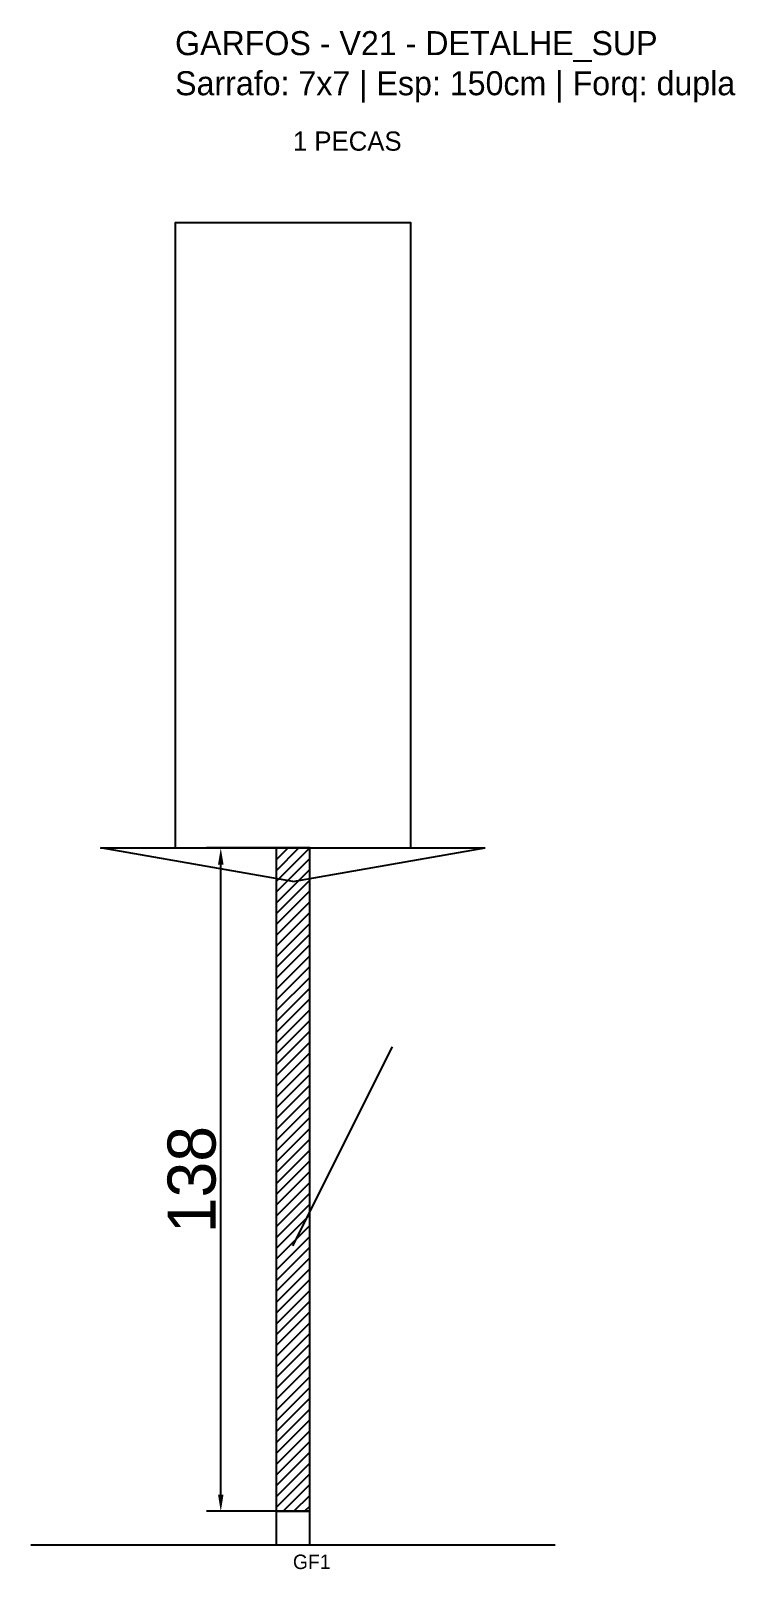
# Model space of a CAD drawing. Header units: metres. Extents: x -30 to 116, y -12 to 308.
import ezdxf

# ---------------------------------------------------------------- set-up
doc = ezdxf.new("R2010")
doc.units = ezdxf.units.M
for name, color, linetype in [('BARRA_ANCORAGEM', 1, 'Continuous'), ('COTA', 241, 'Continuous'), ('GARFOS OK', 3, 'Continuous'), ('NOME DA VIGA', 6, 'Continuous'), ('SARR_7x7', 40, 'Continuous'), ('VIGAS', 3, 'Continuous')]:
    doc.layers.add(name, color=color, linetype=linetype)
doc.dimstyles.new('EZ DXF', dxfattribs={"dimtxt": 10, "dimasz": 3.5, "dimexe": 3, "dimexo": 1.5, "dimgap": 1, "dimtad": 1, "dimdec": 1, "dimdsep": 46, "dimcen": 2.5, "dimazin": 3, "dimtfac": 1, "dimtmove": 0, "dimatfit": 3})

msp = doc.modelspace()

# ---------------------------------------------------------------- hatches: boundary and pattern name
at = {"layer": 'COTA'}
h = msp.add_hatch(dxfattribs=at)
h.set_pattern_fill('ANSI31', scale=0.5)
h.paths.add_polyline_path([(21, 0), (28, 0), (28, 138), (21, 138)])

# ---------------------------------------------------------------- linework, layer by layer
at = {"layer": 'BARRA_ANCORAGEM'}
msp.add_line((24.5, 55.2), (45.2, 96.6), dxfattribs=at)
at = {"layer": 'GARFOS OK'}
for p, q in [((24.5, 131), (-15.5, 138)), ((-15.5, 138), (64.5, 138)), ((24.5, 131), (64.5, 138))]:
    msp.add_line(p, q, dxfattribs=at)
at = {"layer": 'GARFOS OK', "linetype": 'CONTINUOUS'}
msp.add_line((-30, -7), (79, -7), dxfattribs=at)
at = {"layer": 'GARFOS OK'}
msp.add_lwpolyline([(21, 0), (28, 0), (28, 138), (21, 138), (21, 0)], dxfattribs=at)
at = {"layer": 'SARR_7x7'}
msp.add_lwpolyline([(21, -7), (28, -7), (28, 0), (21, 0), (21, -7)], dxfattribs=at)
at = {"layer": 'VIGAS'}
msp.add_lwpolyline([(0, 138), (49, 138), (49, 268), (0, 268), (0, 138)], dxfattribs=at)

# ---------------------------------------------------------------- texts
at = {"layer": 'NOME DA VIGA'}
for s, height, p in [('1 PECAS', 4, (24.5, 283)), ('GF1', 3, (24.5, -12))]:
    msp.add_text(s, height=height, dxfattribs=at).set_placement(p)
at = {"layer": 'NOME DA VIGA', "insert": (0, 293), "char_height": 5, "attachment_point": 7}
msp.add_mtext('GARFOS - V21 - DETALHE_SUP\\PSarrafo: 7x7 | Esp: 150cm | Forq: dupla', dxfattribs=at)

# ---------------------------------------------------------------- dimensions: what is measured, and where the dimension line sits
at = {"layer": 'COTA'}
msp.add_linear_dim(base=(9.5, 0), p1=(24.5, 0), p2=(24.5, 138), angle=90, dimstyle='EZ DXF', dxfattribs=at).render()

doc.saveas('drawing.dxf')
